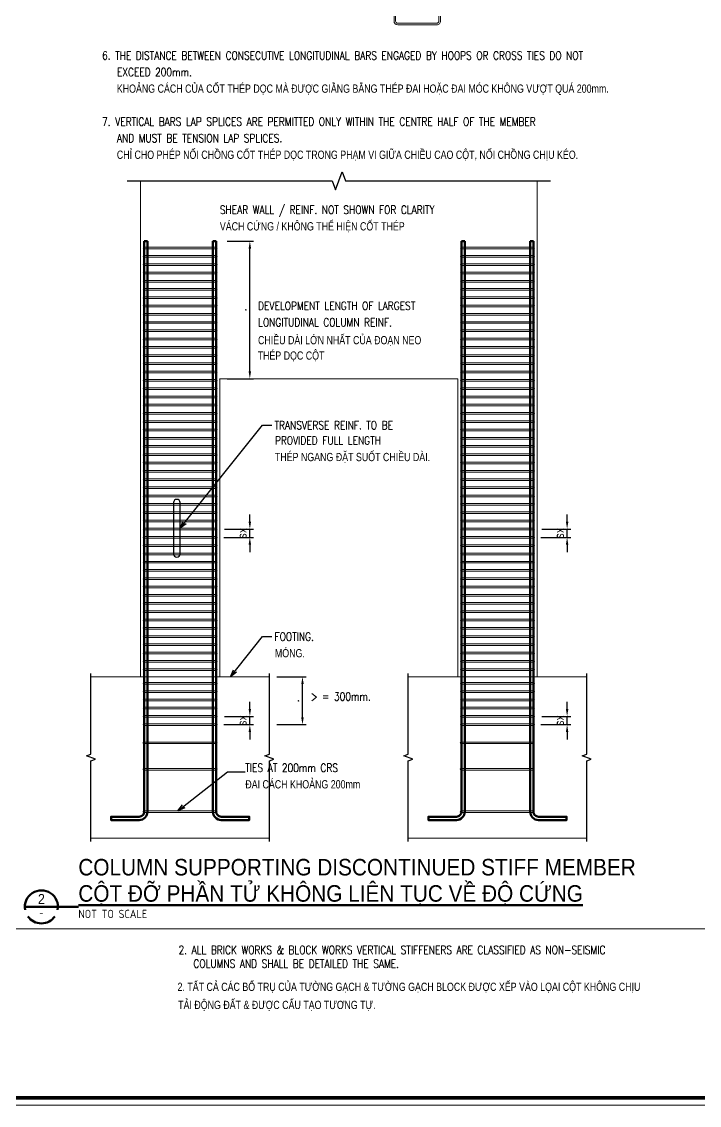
# Model space of a CAD drawing. Header units: millimetres. Extents: x -88960 to 836140, y 175458 to 320791.
# Drawn here: x 349644 to 368116, y 176958 to 206490 of the extents above; entities that cross this region are included whole.
import ezdxf
from ezdxf.enums import TextEntityAlignment as Align

# ---------------------------------------------------------------- set-up
doc = ezdxf.new("R2010")
doc.units = ezdxf.units.MM
doc.header["$LTSCALE"] = 1000
doc.layers.get('0').update_dxf_attribs({"linetype": 'CONTINUOUS'})
doc.layers.get('DEFPOINTS').update_dxf_attribs({"linetype": 'CONTINUOUS'})
for name, color, linetype, lineweight in [('Ap0102_dim', 145, 'CONTINUOUS', 25), ('Ap0104_leader', 145, 'CONTINUOUS', 25), ('Ap0202_T', 141, 'CONTINUOUS', 25), ('Ap0205_T', 253, 'CONTINUOUS', 50), ('Ap0310_PSS', 130, 'CONTINUOUS', 18), ('Ap0311_H', 8, 'CONTINUOUS', 15), ('Ap0314_Kh', 253, 'CONTINUOUS', 15), ('Ap0401_Reinf', 1, 'CONTINUOUS', 50), ('Ap0402_Reinf.S', 6, 'CONTINUOUS', 35), ('Ap0403_RT', 40, 'CONTINUOUS', 20)]:
    doc.layers.add(name, color=color, linetype=linetype, lineweight=lineweight)
doc.styles.add('ARC8', font='simplex', dxfattribs={"width": 0.8})
doc.styles.add('romans', font='romans.shx', dxfattribs={"width": 0.8})
doc.styles.add('S-TEXT18', font='ISOCP.shx')
doc.styles.add('S-TEXT35', font='VHELVEN_0.TTF', dxfattribs={"width": 0.9})
doc.styles.add('S-TEXT50', font='VHELVEN_0.TTF', dxfattribs={"width": 0.9})
doc.styles.add('vn-vni', font='vn_vni.shx', dxfattribs={"width": 0.8})
doc.dimstyles.new('TL 25', dxfattribs={"dimscale": 0, "dimtxt": 250, "dimasz": 200, "dimexe": 100, "dimexo": 200, "dimgap": 100, "dimtad": 1, "dimdec": 1, "dimlfac": 0.25, "dimdsep": 46, "dimtxsty": 'romans', "dimcen": 200, "dimdle": 100, "dimclrd": 256, "dimclre": 256, "dimclrt": 1, "dimaunit": 1, "dimadec": 0, "dimazin": 0, "dimtfac": 1, "dimtdec": 1, "dimtix": 1, "dimtmove": 2, "dimatfit": 3, "dimldrblk": 'OPEN30', "dimfxl": 1, "dimtolj": 1, "dimtzin": 0, "dimarcsym": 0})

# ---------------------------------------------------------------- blocks, each defined once
blk = doc.blocks.new('*D258')
at = {"layer": 'Ap0102_dim', "lineweight": -2, "transparency": 16777216}
for p, q in [((355864, 192862), (355864, 193062)), ((355174, 192662), (355964, 192662)), ((355864, 192436), (355864, 192662)), ((355152, 192436), (355964, 192436)), ((355864, 192236), (355864, 192036))]:
    blk.add_line(p, q, dxfattribs=at)
at = {"layer": 'Ap0102_dim', "transparency": 16777216}
for points in [[(355830, 192862), (355897, 192862), (355864, 192662)], [(355830, 192236), (355897, 192236), (355864, 192436)]]:
    blk.add_solid(points, dxfattribs=at)
at = {"layer": 'DEFPOINTS', "color": 0, "transparency": 16777216}
for p in [(354974, 192662, 450), (355864, 192662), (354952, 192436, 450)]:
    blk.add_point(p, dxfattribs=at)
at = {"layer": 'Ap0102_dim', "color": 1, "transparency": 16777216, "insert": (355639, 192549), "char_height": 250, "attachment_point": 5, "rotation": 90, "style": 'romans'}
blk.add_mtext('\\A1;sx', dxfattribs=at)
blk = doc.blocks.new('_Open30')
at = {"color": 0, "linetype": 'ByBlock', "lineweight": -2}
for p, q in [((-1, 0.27), (0, 0)), ((0, 0), (-1, -0.27)), ((0, 0), (-1, 0))]:
    blk.add_line(p, q, dxfattribs=at)
blk = doc.blocks.new('*D259')
at = {"layer": 'Ap0102_dim', "lineweight": -2, "transparency": 16777216}
for p, q in [((364512, 192862), (364512, 193062)), ((363823, 192662), (364612, 192662)), ((364512, 192436), (364512, 192662)), ((363800, 192436), (364612, 192436)), ((364512, 192236), (364512, 192036))]:
    blk.add_line(p, q, dxfattribs=at)
at = {"layer": 'Ap0102_dim', "transparency": 16777216}
for points in [[(364479, 192862), (364546, 192862), (364512, 192662)], [(364479, 192236), (364546, 192236), (364512, 192436)]]:
    blk.add_solid(points, dxfattribs=at)
at = {"layer": 'DEFPOINTS', "color": 0, "transparency": 16777216}
for p in [(363623, 192662, 450), (364512, 192662), (363600, 192436, 450)]:
    blk.add_point(p, dxfattribs=at)
at = {"layer": 'Ap0102_dim', "color": 1, "transparency": 16777216, "insert": (364287, 192549), "char_height": 250, "attachment_point": 5, "rotation": 90, "style": 'romans'}
blk.add_mtext('\\A1;sx', dxfattribs=at)
blk = doc.blocks.new('*D260')
at = {"layer": 'Ap0102_dim', "lineweight": -2, "transparency": 16777216}
for p, q in [((356598, 188639), (357398, 188639)), ((357298, 187532), (357298, 188439)), ((356598, 187332), (357398, 187332))]:
    blk.add_line(p, q, dxfattribs=at)
at = {"layer": 'Ap0102_dim', "transparency": 16777216}
for points in [[(357265, 188439), (357332, 188439), (357298, 188639)], [(357265, 187532), (357332, 187532), (357298, 187332)]]:
    blk.add_solid(points, dxfattribs=at)
at = {"layer": 'DEFPOINTS', "color": 0, "transparency": 16777216}
for p in [(356398, 188639), (357298, 188639), (356398, 187332)]:
    blk.add_point(p, dxfattribs=at)
at = {"layer": 'Ap0102_dim', "color": 1, "transparency": 16777216, "insert": (357073, 187985), "char_height": 250, "attachment_point": 5, "rotation": 90, "style": 'romans'}
blk.add_mtext('\\A1;.', dxfattribs=at)
blk = doc.blocks.new('*D261')
at = {"layer": 'Ap0102_dim', "lineweight": -2, "transparency": 16777216}
for p, q in [((355246, 200507), (355964, 200507)), ((355864, 196961), (355864, 200307)), ((355246, 196761), (355964, 196761))]:
    blk.add_line(p, q, dxfattribs=at)
at = {"layer": 'Ap0102_dim', "transparency": 16777216}
for points in [[(355830, 200307), (355897, 200307), (355864, 200507)], [(355830, 196961), (355897, 196961), (355864, 196761)]]:
    blk.add_solid(points, dxfattribs=at)
at = {"layer": 'DEFPOINTS', "color": 0, "transparency": 16777216}
for p in [(355046, 200507), (355864, 200507), (355046, 196761)]:
    blk.add_point(p, dxfattribs=at)
at = {"layer": 'Ap0102_dim', "color": 1, "transparency": 16777216, "insert": (355639, 198634), "char_height": 250, "attachment_point": 5, "rotation": 90, "style": 'romans'}
blk.add_mtext('\\A1;.', dxfattribs=at)
blk = doc.blocks.new('*U40')
at = {"color": 0}
blk.add_line((-5, 0), (11.18, 0), dxfattribs=at)
for start_param, end_param in [(6.107277, 9.600681), (10.037379, 11.953764)]:
    blk.add_ellipse((0, 0), major_axis=(5, 0), ratio=1, start_param=start_param, end_param=end_param, dxfattribs=at)
at = {"layer": 'Ap0202_T', "style": 'S-TEXT35', "width": 0.9}
blk.add_attdef('TAG_AN', text='', height=3, dxfattribs=at).set_placement((0, 0), align=Align.BOTTOM_CENTER)
at = {"layer": 'Ap0202_T', "style": 'S-TEXT18'}
blk.add_attdef('C/REF', text='', height=2, dxfattribs=at).set_placement((0, -0.88), align=Align.TOP_CENTER)
blk.add_attdef('SSCALE', text='', height=2.5, dxfattribs=at).set_placement((11.18, -0.88), align=Align.TOP_LEFT)
at = {"layer": 'Ap0205_T', "style": 'S-TEXT50', "width": 0.9}
for tag, p in [('TITLE_ABOVE', (11.18, 9.51)), ('TITLE_BELOW', (11.18, 1.57))]:
    blk.add_attdef(tag, p, '', height=5, dxfattribs=at)
blk = doc.blocks.new('*D262')
at = {"layer": 'Ap0102_dim', "lineweight": -2, "transparency": 16777216}
for p, q in [((355864, 187757), (355864, 187957)), ((355174, 187557), (355964, 187557)), ((355864, 187332), (355864, 187557)), ((355152, 187332), (355964, 187332)), ((355864, 187132), (355864, 186932))]:
    blk.add_line(p, q, dxfattribs=at)
at = {"layer": 'Ap0102_dim', "transparency": 16777216}
for points in [[(355830, 187757), (355897, 187757), (355864, 187557)], [(355830, 187132), (355897, 187132), (355864, 187332)]]:
    blk.add_solid(points, dxfattribs=at)
at = {"layer": 'DEFPOINTS', "color": 0, "transparency": 16777216}
for p in [(354974, 187557, 450), (355864, 187557), (354952, 187332, 450)]:
    blk.add_point(p, dxfattribs=at)
at = {"layer": 'Ap0102_dim', "color": 1, "transparency": 16777216, "insert": (355639, 187445), "char_height": 250, "attachment_point": 5, "rotation": 90, "style": 'romans'}
blk.add_mtext('\\A1;sx', dxfattribs=at)
blk = doc.blocks.new('*D268')
at = {"layer": 'Ap0102_dim', "lineweight": -2, "transparency": 16777216}
for p, q in [((364512, 187757), (364512, 187957)), ((363823, 187557), (364612, 187557)), ((364512, 187332), (364512, 187557)), ((363800, 187332), (364612, 187332)), ((364512, 187132), (364512, 186932))]:
    blk.add_line(p, q, dxfattribs=at)
at = {"layer": 'Ap0102_dim', "transparency": 16777216}
for points in [[(364479, 187757), (364546, 187757), (364512, 187557)], [(364479, 187132), (364546, 187132), (364512, 187332)]]:
    blk.add_solid(points, dxfattribs=at)
at = {"layer": 'DEFPOINTS', "color": 0, "transparency": 16777216}
for p in [(363623, 187557, 450), (364512, 187557), (363600, 187332, 450)]:
    blk.add_point(p, dxfattribs=at)
at = {"layer": 'Ap0102_dim', "color": 1, "transparency": 16777216, "insert": (364287, 187445), "char_height": 250, "attachment_point": 5, "rotation": 90, "style": 'romans'}
blk.add_mtext('\\A1;sx', dxfattribs=at)
blk = doc.blocks.new('CHG_XX_Khung ten')
blk.add_lwpolyline([(15, 579), (826, 579), (826, 15), (15, 15)], close=True)
at = {"color": 4, "linetype": 'Continuous', "const_width": 1}
blk.add_lwpolyline([(17, 577), (824, 577), (824, 17), (17, 17)], close=True, dxfattribs=at)

msp = doc.modelspace()

# ---------------------------------------------------------------- linework, layer by layer
at = {"layer": 'Ap0104_leader', "ltscale": 50}
for p, q in [((355046.21937, 196751.64739), (355046.21937, 196760.65639)), ((361532.69937, 196751.64739), (361532.69937, 196760.65639))]:
    msp.add_line(p, q, dxfattribs=at)
at = {"layer": 'Ap0104_leader', "linetype": 'Continuous', "ltscale": 50}
msp.add_lwpolyline([(352523.69937, 202152.06363), (358109.27937, 202152.06363), (358199.36937, 201904.54339), (358379.54937, 202399.58387), (358469.63937, 202152.06363), (364055.21937, 202152.06363)], dxfattribs=at)
at = {"layer": 'Ap0104_leader', "ltscale": 50}
msp.add_lwpolyline([(353784.95937, 193382.28139), (353784.95937, 191985.88639, 1), (353965.13937, 191985.88639), (353965.13937, 193382.28139, 1)], format="xyb", close=True, dxfattribs=at)
at = {"layer": 'Ap0104_leader', "linetype": 'Continuous'}
for points in [[(351532.70937, 184148.05639), (351532.70937, 186348.26501), (351656.46949, 186393.31001), (351408.94925, 186483.40001), (351532.70937, 186528.44501), (351532.70937, 188728.65363)], [(356397.56937, 184148.05639), (356397.56937, 186348.26501), (356521.32949, 186393.31001), (356273.80925, 186483.40001), (356397.56937, 186528.44501), (356397.56937, 188728.65363)], [(360181.34937, 184148.05639), (360181.34937, 186348.26501), (360305.10949, 186393.31001), (360057.58925, 186483.40001), (360181.34937, 186528.44501), (360181.34937, 188728.65363)], [(365046.20937, 184148.05639), (365046.20937, 186348.26501), (365169.96949, 186393.31001), (364922.44925, 186483.40001), (365046.20937, 186528.44501), (365046.20937, 188728.65363)]]:
    msp.add_lwpolyline(points, dxfattribs=at)
at = {"layer": 'Ap0310_PSS'}
for p, q in [((352884.05937, 202152.06363), (352884.05937, 188638.56363)), ((363694.85937, 202152.06363), (363694.85937, 188638.56363)), ((355046.21937, 196760.65639), (361532.69937, 196760.65639)), ((355046.21937, 196751.64739), (355046.21937, 188638.56363)), ((361532.69937, 196751.64739), (361532.69937, 188638.56363)), ((352884.05937, 188638.56363), (351532.70937, 188638.56363)), ((355046.21937, 188638.56363), (356397.56937, 188638.56363)), ((361532.69937, 188638.56363), (360181.34937, 188638.56363)), ((363694.85937, 188638.56363), (365046.20937, 188638.56363)), ((356397.56937, 184238.14639), (351532.70937, 184238.14639)), ((365046.20937, 184238.14639), (360181.34937, 184238.14639))]:
    msp.add_line(p, q, dxfattribs=at)
at = {"layer": 'Ap0311_H'}
msp.add_line((333818.39108, 181768.74765), (400240.41732, 181768.7477), dxfattribs=at)
at = {"layer": 'Ap0401_Reinf'}
for p, q in [((352983.15837, 184958.86639), (352983.15837, 200507.11989)), ((353073.24837, 200507.11989), (352983.15837, 200507.11989)), ((353073.24837, 184958.86639), (353073.24837, 200507.11989)), ((354857.03037, 184958.86639), (354857.03037, 200507.11989)), ((354947.12037, 200507.11989), (354857.03037, 200507.11989)), ((354947.12037, 184958.86639), (354947.12037, 200507.11989)), ((361631.79837, 184958.86639), (361631.79837, 200507.11989)), ((361631.79837, 200507.11989), (361721.88837, 200507.11989)), ((361721.88837, 184958.86639), (361721.88837, 200507.11989)), ((363505.67037, 184958.86639), (363505.67037, 200507.11989)), ((363505.67037, 200507.11989), (363595.76037, 200507.11989)), ((363595.76037, 184958.86639), (363595.76037, 200507.11989))]:
    msp.add_line(p, q, dxfattribs=at)
for points in [[(352983.15837, 184958.86639, -0.4142135624), (352848.02337, 184823.73139), (352082.25837, 184823.73139), (352082.25837, 184733.64139), (352848.02337, 184733.64139, 0.4142135624), (353073.24837, 184958.86639)], [(354947.12037, 184958.86639, 0.4142135624), (355082.25537, 184823.73139), (355848.02037, 184823.73139), (355848.02037, 184733.64139), (355082.25537, 184733.64139, -0.4142135624), (354857.03037, 184958.86639)], [(361631.79837, 184958.86639, -0.4142135624), (361496.66337, 184823.73139), (360730.89837, 184823.73139), (360730.89837, 184733.64139), (361496.66337, 184733.64139, 0.4142135624), (361721.88837, 184958.86639)], [(363595.76037, 184958.86639, 0.4142135624), (363730.89537, 184823.73139), (364496.66037, 184823.73139), (364496.66037, 184733.64139), (363730.89537, 184733.64139, -0.4142135624), (363505.67037, 184958.86639)]]:
    msp.add_lwpolyline(points, format="xyb", dxfattribs=at)
at = {"layer": 'Ap0402_Reinf.S', "lineweight": 9}
for p, q in [((355046.21937, 188638.56363), (352884.05937, 188638.56363)), ((363694.85937, 188638.56363), (361532.69937, 188638.56363))]:
    msp.add_line(p, q, dxfattribs=at)
for points in [[(361419.94898, 209404.63333), (361419.94897, 209719.94831), (359895.09857, 209719.94841, 0.4142135624), (359794.19777, 209619.0476), (359794.19777, 206505.53721, 0.4142135624), (359895.09857, 206404.63641), (360960.34807, 206404.63651, 0.4146255618), (361061.39077, 206505.53721), (361061.39078, 210078.50653), (360746.07578, 210078.50654)], [(361376.70578, 209404.63333), (361376.70577, 209676.70511), (359895.09857, 209676.70521, 0.4142135624), (359837.44097, 209619.0476), (359837.44097, 206505.53721, 0.4142135624), (359895.09857, 206447.87961), (360960.38271, 206447.87971, 0.4147586031), (361018.14757, 206505.53721), (361018.14758, 210035.26333), (360746.07578, 210035.26334)]]:
    msp.add_lwpolyline(points, format="xyb", dxfattribs=at)
for points in [[(352978.65387, 200341.73389, 1), (352978.65387, 200296.68889), (354951.62487, 200296.68889, 1), (354951.62487, 200341.73389)], [(363600.26487, 200341.73389, -1), (363600.26487, 200296.68889), (361627.29387, 200296.68889, -1), (361627.29387, 200341.73389)], [(352978.65387, 200116.50889, 1), (352978.65387, 200071.46389), (354951.62487, 200071.46389, 1), (354951.62487, 200116.50889)], [(363600.26487, 200116.50889, -1), (363600.26487, 200071.46389), (361627.29387, 200071.46389, -1), (361627.29387, 200116.50889)], [(352978.65387, 199891.28389, 1), (352978.65387, 199846.23889), (354951.62487, 199846.23889, 1), (354951.62487, 199891.28389)], [(352978.65387, 199666.05889, 1), (352978.65387, 199621.01389), (354951.62487, 199621.01389, 1), (354951.62487, 199666.05889)], [(363600.26487, 199891.28389, -1), (363600.26487, 199846.23889), (361627.29387, 199846.23889, -1), (361627.29387, 199891.28389)], [(363600.26487, 199666.05889, -1), (363600.26487, 199621.01389), (361627.29387, 199621.01389, -1), (361627.29387, 199666.05889)], [(352978.65387, 199440.83389, 1), (352978.65387, 199395.78889), (354951.62487, 199395.78889, 1), (354951.62487, 199440.83389)], [(363600.26487, 199440.83389, -1), (363600.26487, 199395.78889), (361627.29387, 199395.78889, -1), (361627.29387, 199440.83389)], [(352978.65387, 199215.60889, 1), (352978.65387, 199170.56389), (354951.62487, 199170.56389, 1), (354951.62487, 199215.60889)], [(363600.26487, 199215.60889, -1), (363600.26487, 199170.56389), (361627.29387, 199170.56389, -1), (361627.29387, 199215.60889)], [(352978.65387, 198990.38389, 1), (352978.65387, 198945.33889), (354951.62487, 198945.33889, 1), (354951.62487, 198990.38389)], [(352978.65387, 198765.15889, 1), (352978.65387, 198720.11389), (354951.62487, 198720.11389, 1), (354951.62487, 198765.15889)], [(363600.26487, 198990.38389, -1), (363600.26487, 198945.33889), (361627.29387, 198945.33889, -1), (361627.29387, 198990.38389)], [(363600.26487, 198765.15889, -1), (363600.26487, 198720.11389), (361627.29387, 198720.11389, -1), (361627.29387, 198765.15889)], [(352978.65387, 198539.93389, 1), (352978.65387, 198494.88889), (354951.62487, 198494.88889, 1), (354951.62487, 198539.93389)], [(363600.26487, 198539.93389, -1), (363600.26487, 198494.88889), (361627.29387, 198494.88889, -1), (361627.29387, 198539.93389)], [(352978.65387, 198314.70889, 1), (352978.65387, 198269.66389), (354951.62487, 198269.66389, 1), (354951.62487, 198314.70889)], [(363600.26487, 198314.70889, -1), (363600.26487, 198269.66389), (361627.29387, 198269.66389, -1), (361627.29387, 198314.70889)], [(352978.65387, 198089.48389, 1), (352978.65387, 198044.43889), (354951.62487, 198044.43889, 1), (354951.62487, 198089.48389)], [(363600.26487, 198089.48389, -1), (363600.26487, 198044.43889), (361627.29387, 198044.43889, -1), (361627.29387, 198089.48389)], [(352978.65387, 197864.25889, 1), (352978.65387, 197819.21389), (354951.62487, 197819.21389, 1), (354951.62487, 197864.25889)], [(352978.65387, 197639.03389, 1), (352978.65387, 197593.98889), (354951.62487, 197593.98889, 1), (354951.62487, 197639.03389)], [(363600.26487, 197864.25889, -1), (363600.26487, 197819.21389), (361627.29387, 197819.21389, -1), (361627.29387, 197864.25889)], [(363600.26487, 197639.03389, -1), (363600.26487, 197593.98889), (361627.29387, 197593.98889, -1), (361627.29387, 197639.03389)], [(352978.65387, 197413.80889, 1), (352978.65387, 197368.76389), (354951.62487, 197368.76389, 1), (354951.62487, 197413.80889)], [(363600.26487, 197413.80889, -1), (363600.26487, 197368.76389), (361627.29387, 197368.76389, -1), (361627.29387, 197413.80889)], [(352978.65387, 197188.58389, 1), (352978.65387, 197143.53889), (354951.62487, 197143.53889, 1), (354951.62487, 197188.58389)], [(363600.26487, 197188.58389, -1), (363600.26487, 197143.53889), (361627.29387, 197143.53889, -1), (361627.29387, 197188.58389)], [(352978.65387, 196963.35889, 1), (352978.65387, 196918.31389), (354951.62487, 196918.31389, 1), (354951.62487, 196963.35889)], [(352978.65387, 196738.13389, 1), (352978.65387, 196693.08889), (354951.62487, 196693.08889, 1), (354951.62487, 196738.13389)], [(363600.26487, 196963.35889, -1), (363600.26487, 196918.31389), (361627.29387, 196918.31389, -1), (361627.29387, 196963.35889)], [(363600.26487, 196738.13389, -1), (363600.26487, 196693.08889), (361627.29387, 196693.08889, -1), (361627.29387, 196738.13389)], [(352978.65387, 196512.90889, 1), (352978.65387, 196467.86389), (354951.62487, 196467.86389, 1), (354951.62487, 196512.90889)], [(363600.26487, 196512.90889, -1), (363600.26487, 196467.86389), (361627.29387, 196467.86389, -1), (361627.29387, 196512.90889)], [(352978.65387, 196287.68389, 1), (352978.65387, 196242.63889), (354951.62487, 196242.63889, 1), (354951.62487, 196287.68389)], [(363600.26487, 196287.68389, -1), (363600.26487, 196242.63889), (361627.29387, 196242.63889, -1), (361627.29387, 196287.68389)], [(352978.65387, 196062.45889, 1), (352978.65387, 196017.41389), (354951.62487, 196017.41389, 1), (354951.62487, 196062.45889)], [(352978.65387, 195837.23389, 1), (352978.65387, 195792.18889), (354951.62487, 195792.18889, 1), (354951.62487, 195837.23389)], [(363600.26487, 196062.45889, -1), (363600.26487, 196017.41389), (361627.29387, 196017.41389, -1), (361627.29387, 196062.45889)], [(363600.26487, 195837.23389, -1), (363600.26487, 195792.18889), (361627.29387, 195792.18889, -1), (361627.29387, 195837.23389)], [(352978.65387, 195612.00889, 1), (352978.65387, 195566.96389), (354951.62487, 195566.96389, 1), (354951.62487, 195612.00889)], [(363600.26487, 195612.00889, -1), (363600.26487, 195566.96389), (361627.29387, 195566.96389, -1), (361627.29387, 195612.00889)], [(352978.65387, 195386.78389, 1), (352978.65387, 195341.73889), (354951.62487, 195341.73889, 1), (354951.62487, 195386.78389)], [(363600.26487, 195386.78389, -1), (363600.26487, 195341.73889), (361627.29387, 195341.73889, -1), (361627.29387, 195386.78389)], [(352978.65387, 195161.55889, 1), (352978.65387, 195116.51389), (354951.62487, 195116.51389, 1), (354951.62487, 195161.55889)], [(352978.65387, 194936.33389, 1), (352978.65387, 194891.28889), (354951.62487, 194891.28889, 1), (354951.62487, 194936.33389)], [(363600.26487, 195161.55889, -1), (363600.26487, 195116.51389), (361627.29387, 195116.51389, -1), (361627.29387, 195161.55889)], [(363600.26487, 194936.33389, -1), (363600.26487, 194891.28889), (361627.29387, 194891.28889, -1), (361627.29387, 194936.33389)], [(352978.65387, 194711.10889, 1), (352978.65387, 194666.06389), (354951.62487, 194666.06389, 1), (354951.62487, 194711.10889)], [(363600.26487, 194711.10889, -1), (363600.26487, 194666.06389), (361627.29387, 194666.06389, -1), (361627.29387, 194711.10889)], [(352978.65387, 194485.88389, 1), (352978.65387, 194440.83889), (354951.62487, 194440.83889, 1), (354951.62487, 194485.88389)], [(363600.26487, 194485.88389, -1), (363600.26487, 194440.83889), (361627.29387, 194440.83889, -1), (361627.29387, 194485.88389)], [(352978.65387, 194260.65889, 1), (352978.65387, 194215.61389), (354951.62487, 194215.61389, 1), (354951.62487, 194260.65889)], [(352978.65387, 194035.43389, 1), (352978.65387, 193990.38889), (354951.62487, 193990.38889, 1), (354951.62487, 194035.43389)], [(363600.26487, 194260.65889, -1), (363600.26487, 194215.61389), (361627.29387, 194215.61389, -1), (361627.29387, 194260.65889)], [(363600.26487, 194035.43389, -1), (363600.26487, 193990.38889), (361627.29387, 193990.38889, -1), (361627.29387, 194035.43389)], [(352978.65387, 193810.20889, 1), (352978.65387, 193765.16389), (354951.62487, 193765.16389, 1), (354951.62487, 193810.20889)], [(363600.26487, 193810.20889, -1), (363600.26487, 193765.16389), (361627.29387, 193765.16389, -1), (361627.29387, 193810.20889)], [(352978.65387, 193584.98389, 1), (352978.65387, 193539.93889), (354951.62487, 193539.93889, 1), (354951.62487, 193584.98389)], [(363600.26487, 193584.98389, -1), (363600.26487, 193539.93889), (361627.29387, 193539.93889, -1), (361627.29387, 193584.98389)], [(352978.65387, 193359.75889, 1), (352978.65387, 193314.71389), (354951.62487, 193314.71389, 1), (354951.62487, 193359.75889)], [(363600.26487, 193359.75889, -1), (363600.26487, 193314.71389), (361627.29387, 193314.71389, -1), (361627.29387, 193359.75889)], [(352978.65387, 193134.53389, 1), (352978.65387, 193089.48889), (354951.62487, 193089.48889, 1), (354951.62487, 193134.53389)], [(352978.65387, 192909.30889, 1), (352978.65387, 192864.26389), (354951.62487, 192864.26389, 1), (354951.62487, 192909.30889)], [(363600.26487, 193134.53389, -1), (363600.26487, 193089.48889), (361627.29387, 193089.48889, -1), (361627.29387, 193134.53389)], [(363600.26487, 192909.30889, -1), (363600.26487, 192864.26389), (361627.29387, 192864.26389, -1), (361627.29387, 192909.30889)], [(352978.65387, 192684.08389, 1), (352978.65387, 192639.03889), (354951.62487, 192639.03889, 1), (354951.62487, 192684.08389)], [(363600.26487, 192684.08389, -1), (363600.26487, 192639.03889), (361627.29387, 192639.03889, -1), (361627.29387, 192684.08389)], [(352978.65387, 192458.85889, 1), (352978.65387, 192413.81389), (354951.62487, 192413.81389, 1), (354951.62487, 192458.85889)], [(363600.26487, 192458.85889, -1), (363600.26487, 192413.81389), (361627.29387, 192413.81389, -1), (361627.29387, 192458.85889)], [(352978.65387, 192233.63389, 1), (352978.65387, 192188.58889), (354951.62487, 192188.58889, 1), (354951.62487, 192233.63389)], [(352978.65387, 192008.40889, 1), (352978.65387, 191963.36389), (354951.62487, 191963.36389, 1), (354951.62487, 192008.40889)], [(363600.26487, 192233.63389, -1), (363600.26487, 192188.58889), (361627.29387, 192188.58889, -1), (361627.29387, 192233.63389)], [(363600.26487, 192008.40889, -1), (363600.26487, 191963.36389), (361627.29387, 191963.36389, -1), (361627.29387, 192008.40889)], [(352978.65387, 191783.18389, 1), (352978.65387, 191738.13889), (354951.62487, 191738.13889, 1), (354951.62487, 191783.18389)], [(363600.26487, 191783.18389, -1), (363600.26487, 191738.13889), (361627.29387, 191738.13889, -1), (361627.29387, 191783.18389)], [(352978.65387, 191557.95889, 1), (352978.65387, 191512.91389), (354951.62487, 191512.91389, 1), (354951.62487, 191557.95889)], [(363600.26487, 191557.95889, -1), (363600.26487, 191512.91389), (361627.29387, 191512.91389, -1), (361627.29387, 191557.95889)], [(352978.65387, 191332.73389, 1), (352978.65387, 191287.68889), (354951.62487, 191287.68889, 1), (354951.62487, 191332.73389)], [(352978.65387, 191107.50889, 1), (352978.65387, 191062.46389), (354951.62487, 191062.46389, 1), (354951.62487, 191107.50889)], [(363600.26487, 191332.73389, -1), (363600.26487, 191287.68889), (361627.29387, 191287.68889, -1), (361627.29387, 191332.73389)], [(363600.26487, 191107.50889, -1), (363600.26487, 191062.46389), (361627.29387, 191062.46389, -1), (361627.29387, 191107.50889)], [(352978.65387, 190882.28389, 1), (352978.65387, 190837.23889), (354951.62487, 190837.23889, 1), (354951.62487, 190882.28389)], [(363600.26487, 190882.28389, -1), (363600.26487, 190837.23889), (361627.29387, 190837.23889, -1), (361627.29387, 190882.28389)], [(352978.65387, 190657.05889, 1), (352978.65387, 190612.01389), (354951.62487, 190612.01389, 1), (354951.62487, 190657.05889)], [(363600.26487, 190657.05889, -1), (363600.26487, 190612.01389), (361627.29387, 190612.01389, -1), (361627.29387, 190657.05889)], [(352978.65387, 190431.83389, 1), (352978.65387, 190386.78889), (354951.62487, 190386.78889, 1), (354951.62487, 190431.83389)], [(352978.65387, 190206.60889, 1), (352978.65387, 190161.56389), (354951.62487, 190161.56389, 1), (354951.62487, 190206.60889)], [(363600.26487, 190431.83389, -1), (363600.26487, 190386.78889), (361627.29387, 190386.78889, -1), (361627.29387, 190431.83389)], [(363600.26487, 190206.60889, -1), (363600.26487, 190161.56389), (361627.29387, 190161.56389, -1), (361627.29387, 190206.60889)], [(352978.65387, 189981.38389, 1), (352978.65387, 189936.33889), (354951.62487, 189936.33889, 1), (354951.62487, 189981.38389)], [(363600.26487, 189981.38389, -1), (363600.26487, 189936.33889), (361627.29387, 189936.33889, -1), (361627.29387, 189981.38389)], [(352978.65387, 189756.15889, 1), (352978.65387, 189711.11389), (354951.62487, 189711.11389, 1), (354951.62487, 189756.15889)], [(363600.26487, 189756.15889, -1), (363600.26487, 189711.11389), (361627.29387, 189711.11389, -1), (361627.29387, 189756.15889)], [(352978.65387, 189530.93389, 1), (352978.65387, 189485.88889), (354951.62487, 189485.88889, 1), (354951.62487, 189530.93389)], [(352978.65387, 189305.70889, 1), (352978.65387, 189260.66389), (354951.62487, 189260.66389, 1), (354951.62487, 189305.70889)], [(363600.26487, 189530.93389, -1), (363600.26487, 189485.88889), (361627.29387, 189485.88889, -1), (361627.29387, 189530.93389)], [(363600.26487, 189305.70889, -1), (363600.26487, 189260.66389), (361627.29387, 189260.66389, -1), (361627.29387, 189305.70889)], [(352978.65387, 189080.48389, 1), (352978.65387, 189035.43889), (354951.62487, 189035.43889, 1), (354951.62487, 189080.48389)], [(363600.26487, 189080.48389, -1), (363600.26487, 189035.43889), (361627.29387, 189035.43889, -1), (361627.29387, 189080.48389)], [(352978.65387, 188855.25889, 1), (352978.65387, 188810.21389), (354951.62487, 188810.21389, 1), (354951.62487, 188855.25889)], [(363600.26487, 188855.25889, -1), (363600.26487, 188810.21389), (361627.29387, 188810.21389, -1), (361627.29387, 188855.25889)], [(352978.65387, 188480.90613, 1), (352978.65387, 188435.86113), (354951.62487, 188435.86113, 1), (354951.62487, 188480.90613)], [(361627.29387, 188480.90613, 1), (361627.29387, 188435.86113), (363600.26487, 188435.86113, 1), (363600.26487, 188480.90613)], [(352978.65387, 188255.68113, 1), (352978.65387, 188210.63613), (354951.62487, 188210.63613, 1), (354951.62487, 188255.68113)], [(361627.29387, 188255.68113, 1), (361627.29387, 188210.63613), (363600.26487, 188210.63613, 1), (363600.26487, 188255.68113)], [(352978.65387, 188030.45613, 1), (352978.65387, 187985.41113), (354951.62487, 187985.41113, 1), (354951.62487, 188030.45613)], [(361627.29387, 188030.45613, 1), (361627.29387, 187985.41113), (363600.26487, 187985.41113, 1), (363600.26487, 188030.45613)], [(352978.65387, 187805.23113, 1), (352978.65387, 187760.18613), (354951.62487, 187760.18613, 1), (354951.62487, 187805.23113)], [(352978.65387, 187580.00613, 1), (352978.65387, 187534.96113), (354951.62487, 187534.96113, 1), (354951.62487, 187580.00613)], [(361627.29387, 187805.23113, 1), (361627.29387, 187760.18613), (363600.26487, 187760.18613, 1), (363600.26487, 187805.23113)], [(361627.29387, 187580.00613, 1), (361627.29387, 187534.96113), (363600.26487, 187534.96113, 1), (363600.26487, 187580.00613)], [(352978.65387, 187354.78113, 1), (352978.65387, 187309.73613), (354951.62487, 187309.73613, 1), (354951.62487, 187354.78113)], [(361627.29387, 187354.78113, 1), (361627.29387, 187309.73613), (363600.26487, 187309.73613, 1), (363600.26487, 187354.78113)], [(352974.14937, 186859.28613, 1), (352974.14937, 186814.24113), (354947.12037, 186814.24113, 1), (354947.12037, 186859.28613)], [(361622.78937, 186859.28613, 1), (361622.78937, 186814.24113), (363595.76037, 186814.24113, 1), (363595.76037, 186859.28613)], [(352974.14937, 186138.56613, 1), (352974.14937, 186093.52113), (354947.12037, 186093.52113, 1), (354947.12037, 186138.56613)], [(361622.78937, 186138.56613, 1), (361622.78937, 186093.52113), (363595.76037, 186093.52113, 1), (363595.76037, 186138.56613)], [(352974.14937, 184981.38889, 1), (352974.14937, 184936.34389), (354947.12037, 184936.34389, 1), (354947.12037, 184981.38889)], [(361622.78937, 184981.38889, 1), (361622.78937, 184936.34389), (363595.76037, 184936.34389, 1), (363595.76037, 184981.38889)]]:
    msp.add_lwpolyline(points, format="xyb", close=True, dxfattribs=at)

# ---------------------------------------------------------------- block references
at = {"layer": 'Ap0205_T', "xscale": 90.09, "yscale": 90.09, "zscale": 90.09}
msp.add_blockref('*U40', (350181.35937, 182365.86154), dxfattribs=at).add_auto_attribs({'TITLE_ABOVE': 'COLUMN SUPPORTING DISCONTINUED STIFF MEMBER', 'TITLE_BELOW': '%%UCOÄT ÑÔÕ PHAÀN TÖÛ KHOÂNG LIEÂN TUÏC VEÀ ÑOÄ CÖÙNG', 'SSCALE': 'NOT TO SCALE', 'C/REF': '-', 'TAG_AN': '2'})

# ---------------------------------------------------------------- texts
at = {"layer": 'Ap0202_T', "width": 0.8}
for s, style, p in [('      KHOAÛNG CAÙCH CUÛA COÁT THEÙP DOÏC MAØ ÑÖÔÏC GIAÈNG BAÈNG THEÙP ÑAI HOAËC ÑAI MOÙC KHOÂNG VÖÔÏT QUAÙ 200mm.', 'vn-vni', (351836.1339, 204553.46052)), ('      CHÆ CHO PHEÙP NOÁI CHOÀNG COÁT THEÙP DOÏC TRONG PHAÏM VI GIÖÕA CHIEÀU CAO COÄT, NOÁI CHOÀNG CHÒU KEÙO.', 'vn-vni', (351836.1339, 202751.66052)), ('VAÙCH CÖÙNG / KHOÂNG THEÅ HIEÄN COÁT THEÙP', 'vn-vni', (355046.21937, 200800.71363)), ('CHIEÀU DAØI LÔÙN NHAÁT CUÛA ÑOAÏN NEO ', 'vn-vni', (356087.1565, 197698.22253)), ('THEÙP DOÏC COÄT', 'vn-vni', (356076.38243, 197279.03107)), ('THEÙP NGANG ÑAËT SUOÁT CHIEÀU DAØI.', 'vn-vni', (356547.27956, 194513.41963, 450.44931)), ('MOÙNG.', 'vn-vni', (356547.27956, 189167.61606, 450.44931)), ('> = 300mm.', 'ARC8', (357523.69437, 187985.41113)), ('2. TAÁT CAÛ CAÙC BOÅ TRUÏ CUÛA TÖÔØNG GAÏCH & TÖÔØNG GAÏCH BLOCK ÑÖÔÏC XEÁP VAØO LOÏAI COÄT KHOÂNG CHÒU', 'vn-vni', (353892.87953, 180074.97884)), ('TAÛI ÑOÄNG ÑAÁT & ÑÖÔÏC CAÁU TAÏO TÖÔNG TÖÏ.', 'vn-vni', (353910.03953, 179581.62884))]:
    msp.add_text(s, height=225.225, dxfattribs=dict(at, style=style)).set_placement(p)
at = {"layer": 'Ap0202_T', "style": 'vn-vni', "width": 0.8}
msp.add_text('ÑAI CAÙCH KHOAÛNG 200mm', height=225.225, dxfattribs=at).set_placement((355740.33191, 185706.61339), align=Align.MIDDLE_LEFT)
at = {"layer": 'Ap0403_RT', "style": 'ARC8', "width": 0.8}
for s, p in [('6. THE DISTANCE BETWEEN CONSECUTIVE LONGITUDINAL BARS ENGAGED BY HOOPS OR CROSS TIES DO NOT', (351836.1339, 205454.36052)), ('   EXCEED 200mm.', (351836.1339, 205003.91052)), ('7. VERTICAL BARS LAP SPLICES ARE PERMITTED ONLY WITHIN THE CENTRE HALF OF THE MEMBER', (351836.1339, 203652.56052)), ('   AND MUST BE TENSION LAP SPLICES.', (351836.1339, 203202.11052)), ('SHEAR WALL / REINF. NOT SHOWN FOR CLARITY', (355046.21937, 201251.16363)), ('DEVELOPMENT LENGTH OF LARGEST', (356088.88499, 198633.88814)), ('LONGITUDINAL COLUMN REINF.', (356088.88499, 198183.43814)), ('PROVIDED FULL LENGTH', (356547.27956, 194963.86963, 450.44931)), ('2. ALL BRICK WORKS & BLOCK WORKS VERTICAL STIFFENERS ARE CLASSIFIED AS NON-SEISMIC', (353921.00475, 181080.19836)), ('   COLUMNS AND SHALL BE DETAILED THE SAME.', (353921.00475, 180704.82336))]:
    msp.add_text(s, height=225.225, dxfattribs=at).set_placement(p)
for s, p in [('TRANSVERSE REINF. TO BE ', (356536.70419, 195491.93406, 450.44931)), ('FOOTING.', (356536.70419, 189730.67856, 450.44931)), ('TIES AT 200mm CRS', (355740.33191, 186157.06339))]:
    msp.add_text(s, height=225.225, dxfattribs=at).set_placement(p, align=Align.MIDDLE_LEFT)

# ---------------------------------------------------------------- dimensions: what is measured, and where the dimension line sits
at = {"layer": 'Ap0102_dim'}
for base, p1, p2, text, picture, middle in [((355863.65999, 200507.11989), (355046.21937, 196760.65639), (355046.21937, 200507.11989), '.', '*D261', (355638.65999, 198633.88814)), ((355863.65999, 192661.56139, -450.44931), (354951.62487, 192436.33639), (354974.14737, 192661.56139), 'sx', '*D258', (355638.65999, 192548.94889, -450.44931)), ((364512.29999, 192661.56139, -450.44931), (363600.26487, 192436.33639), (363622.78737, 192661.56139), 'sx', '*D259', (364287.29999, 192548.94889, -450.44931)), ((357298.46937, 188638.56363), (356397.56937, 187332.25863), (356397.56937, 188638.56363), '.', '*D260', (357073.46937, 187985.41113)), ((355863.65999, 187557.48363, -450.44931), (354951.62487, 187332.25863), (354974.14737, 187557.48363), 'sx', '*D262', (355638.65999, 187444.87113, -450.44931)), ((364512.29999, 187557.48363, -450.44931), (363600.26487, 187332.25863), (363622.78737, 187557.48363), 'sx', '*D268', (364287.29999, 187444.87113, -450.44931))]:
    dim = msp.add_linear_dim(base=base, p1=p1, p2=p2, angle=90, text=text, dimstyle='TL 25', override={"dimscale": 1}, dxfattribs=at)
    dim.commit()
    dim.dimension.update_dxf_attribs({"geometry": picture, "text_midpoint": middle})

# ---------------------------------------------------------------- leaders
at = {"layer": 'Ap0104_leader'}
for points in [[(353965.13937, 192684.08389), (356211.22427, 195494.89189), (356460.78926, 195494.89189)], [(355336.16401, 188638.56363), (356211.22427, 189733.63639), (356460.78926, 189733.63639)], [(353903.28698, 184981.38889), (355256.69712, 186044.45089), (355740.33191, 186044.45089)]]:
    msp.add_leader(points, dimstyle='TL 25', override={"dimscale": 1}, dxfattribs=at)

# ---------------------------------------------------------------- next in the draw order: block references
at = {"layer": 'Ap0314_Kh', "xscale": 100, "yscale": 100, "zscale": 100}
msp.add_blockref('CHG_XX_Khung ten', (331540.48602, 175457.91904), dxfattribs=at)

doc.saveas('drawing.dxf')
